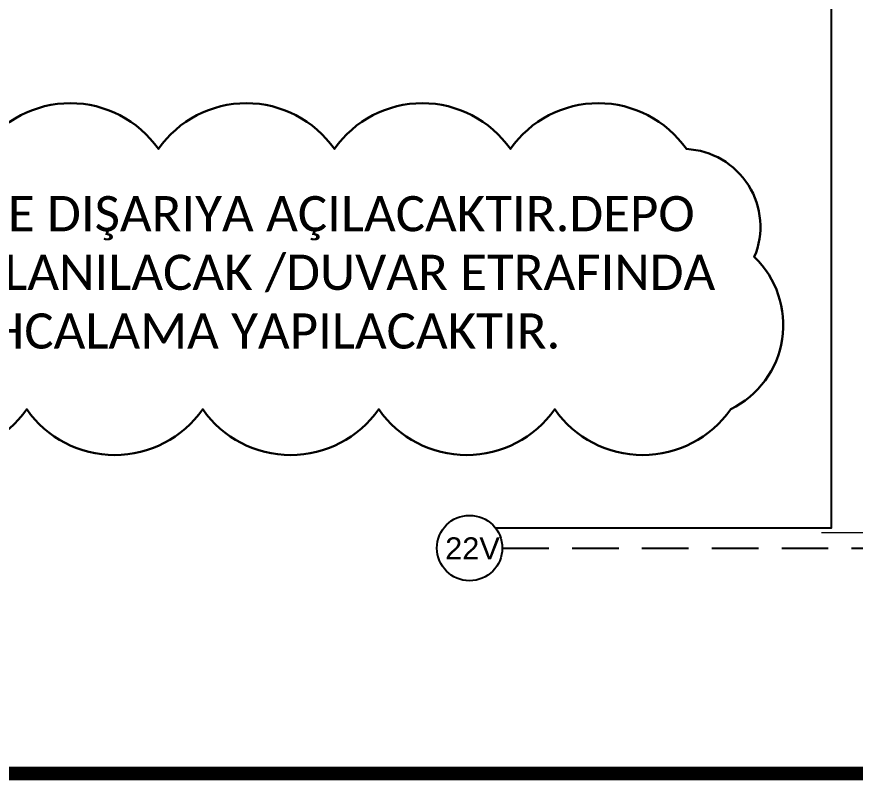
# Model space of a CAD drawing. Header units: millimetres. Extents: x -24 to 530668, y -246875 to -2983.
# Drawn here: x 258202 to 259345, y -108884 to -107842 of the extents above; entities that cross this region are included whole.
import ezdxf
from ezdxf.enums import TextEntityAlignment as Align

# ---------------------------------------------------------------- set-up
doc = ezdxf.new("R2010")
doc.units = ezdxf.units.MM
doc.linetypes.add('DASHED2', pattern=[9.525, 6.35, -3.175])
doc.layers.get('0').update_dxf_attribs({"lineweight": 20})
doc.layers.add('a_calculation_brut room areas', color=92, linetype='Continuous', plot=False)
doc.layers.add('a_grid_label_1_1', color=9, linetype='Continuous')
doc.layers.add('yazı', color=11, linetype='Continuous')
doc.layers.add('irem rev', color=23, linetype='Continuous', lineweight=30)
doc.layers.add('t_tarama', color=253, linetype='Continuous', lineweight=5)
doc.styles.add('txt_tur_1', font='arial.ttf', dxfattribs={"height": 1.5})
doc.styles.add('yazı', font='arial.ttf')

msp = doc.modelspace()

# ---------------------------------------------------------------- linework, layer by layer
at = {"color": 252, "const_width": 18.492, "elevation": 0}
msp.add_lwpolyline([(257052.561, -108874.598), (257052.561, -105051.157), (263229.562, -105051.157), (263229.562, -108874.598)], close=True, dxfattribs=at)
at = {"layer": 'a_calculation_brut room areas', "color": 6, "elevation": -0.005}
msp.add_lwpolyline([(258917.982, -107655.855), (259312.6, -107655.855), (259312.6, -108540.009), (258854.974, -108540.009)], dxfattribs=at)
at = {"layer": 'a_grid_label_1_1', "linetype": 'DASHED2', "ltscale": 10}
msp.add_line((258864.135, -108567.091, -17966.192), (261593.785, -108567.091, -17966.192), dxfattribs=at)
at = {"layer": 'a_grid_label_1_1'}
msp.add_circle((258819.527, -108567.091, -17966.192), 44.608, dxfattribs=at)
at = {"layer": 'irem rev'}
msp.add_lwpolyline([(257195.153, -108022.697, -0.52056705), (257435.153, -108022.697, -0.52056705), (257675.153, -108022.697, -0.52056705), (257915.153, -108022.697, -0.52056705), (258155.153, -108022.697, -0.52056705), (258395.153, -108022.697, -0.52056705), (258635.153, -108022.697, -0.52056705), (258875.153, -108022.697, -0.52056705), (259115.153, -108022.697, -0.52056705), (259207.809, -108170.041, -0.52056705), (259175.588, -108377.82, -0.52056705), (258935.588, -108377.82, -0.52056705), (258695.588, -108377.82, -0.52056705), (258455.588, -108377.82, -0.52056705), (258215.588, -108377.82, -0.52056705), (257975.588, -108377.82, -0.52056705), (257735.588, -108377.82, -0.52056705), (257495.588, -108377.82, -0.52056705), (257255.588, -108377.82, -0.52056705), (257195.153, -108198.255, -0.52056705)], format="xyb", close=True, dxfattribs=at)
at = {"layer": 't_tarama'}
msp.add_line((261424.477, -108546.541, -17966.834), (259299.568, -108546.541, -17966.834), dxfattribs=at)

# ---------------------------------------------------------------- texts
at = {"layer": 'a_grid_label_1_1', "style": 'txt_tur_1'}
msp.add_attdef('22V', text='axis', height=30, dxfattribs=at).set_placement((258823.517, -108582.508, -17966.192), align=Align.CENTER)
at = {"layer": 'yazı', "color": 3, "insert": (257283.001, -108086.972), "char_height": 48, "width": 4198.67903, "attachment_point": 1, "style": 'yazı'}
msp.add_mtext('{\\fCalibri|b0|i0|c162|p34;*DEPO KAPISI PANO SEBEBİYLE DIŞARIYA AÇILACAKTIR.DEPO\\PBÖLÜMÜNDE MEMBRAN KULLANILACAK /DUVAR ETRAFINDA \\P30-40CM YÜKSEKLİĞİNDE BOHCALAMA YAPILACAKTIR.}', dxfattribs=at)

doc.saveas('drawing.dxf')
